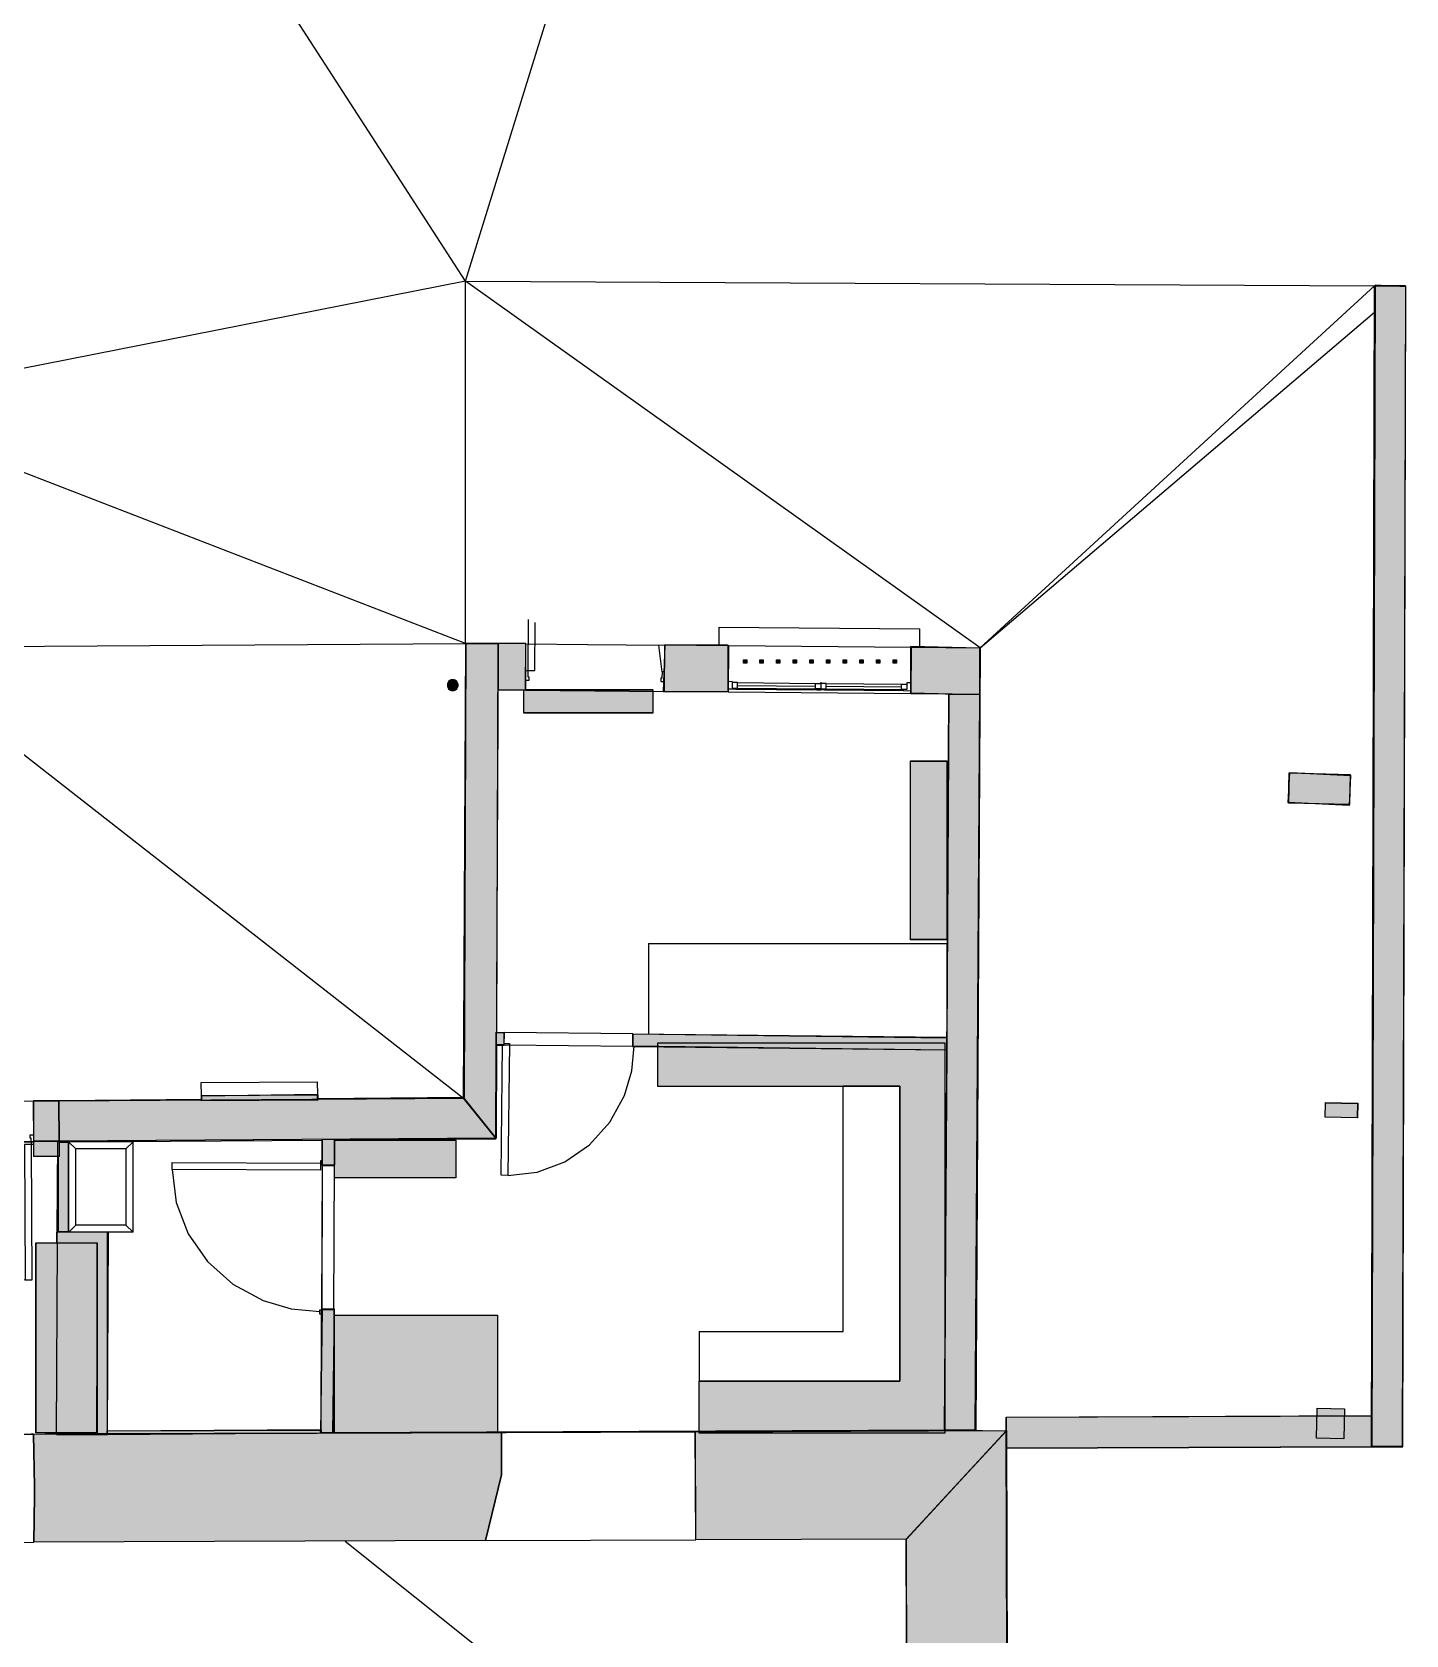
# Model space of a CAD drawing. Header units: metres. Extents: x 198 to 422, y -266 to 93.
# Drawn here: x 290.3 to 379.3, y -161.9 to -58.1 of the extents above; entities that cross this region are included whole.
import ezdxf

# ---------------------------------------------------------------- set-up
doc = ezdxf.new("R2010")
doc.units = ezdxf.units.M

# ---------------------------------------------------------------- blocks, each defined once
blk = doc.blocks.new('3bfCSta7v96Oe5y87Bpsg2d51ea452-9067-4e92-a467-0ce9e6356cac')
for points in [[(0.064, 5.846), (0.064, 5.897)], [(-26.912, 4.718), (-26.981, -3.245)], [(0, 0), (0, 0.004)]]:
    blk.add_lwpolyline(points)
blk = doc.blocks.new('23$kJQX0r87OaR3VymPMtn20eab650-f451-4844-9dee-00f76d6d8a22')
for points in [[(0, 0), (0.071, 0)], [(10.632, 0.038), (23.426, 0.084)]]:
    blk.add_lwpolyline(points)
blk = doc.blocks.new('27oP4NRtH6Du83GSt_OvJOdf0d84ec-13e3-48ad-a690-e47fd4aac29e')
for points in [[(0, 0), (0, 2.817)], [(0, 2.817), (18.591, 2.817)], [(18.591, 2.817), (18.591, -22.444)], [(15.675, 0), (0, 0)], [(15.675, -19.088), (15.675, 0)], [(2.67, -22.444), (2.67, -19.088)], [(2.67, -19.088), (15.675, -19.088)], [(2.67, -22.338), (2.67, -22.359)], [(18.591, -22.444), (2.67, -22.444)], [(18.591, -22.266), (18.591, -22.301)]]:
    blk.add_lwpolyline(points)
blk = doc.blocks.new('1K8$FBnuLA2vz14gFGvNwX6b78e783-92cf-4000-9075-432dbcb94ccb')
for points in [[(82.699, 7.299), (70.141, 7.254)], [(82.699, 7.299), (102.858, 7.372)], [(82.699, 7.299), (82.724, 0.299)], [(102.858, 7.372), (96.377, 0.349)], [(39.835, 7.144), (39.687, 7.144)], [(39.835, 7.144), (70.141, 7.254)], [(39.835, 7.144), (39.897, 3.74)], [(70.151, 4.506), (70.141, 7.254)], [(69.112, 0.25), (70.151, 4.506)], [(39.899, 3.141), (39.852, 0.144)], [(39.897, 3.74), (39.899, 3.141)], [(31.042, 0.113), (39.852, 0.144)], [(69.112, 0.25), (39.852, 0.144)], [(69.112, 0.25), (82.724, 0.299)], [(96.377, 0.349), (82.724, 0.299)]]:
    blk.add_lwpolyline(points)
blk = doc.blocks.new('2wFImwzsX3kgyp5a_oCb3jf0b4a913-eb94-45b2-9b82-a68a6dfe1765')
for points in [[(-6.481, -7.023), (0, 0)], [(0, 0), (0, 0)], [(0, 0), (0.27, -101.207)], [(-6.254, -92.116), (-6.481, -7.023)], [(0.27, -101.207), (-6.254, -92.116)]]:
    blk.add_lwpolyline(points)
blk = doc.blocks.new('2u6Rn9qjHAvRcMFbBlaeb8d6e7cc9f-987a-4e93-a1e2-e146367db06b')
for points in [[(25.959, -144.6196), (0.062, -104.5743)], [(25.959, -144.6196), (36.854, -109.4076)], [(25.959, -144.6196), (-14.236, -152.5341)], [(25.959, -144.6196), (84.829, -144.9157)], [(59.278, -168.3547), (25.959, -144.6196)], [(25.959, -168.0586), (25.959, -144.6196)], [(59.278, -168.3547), (84.829, -144.9157)], [(86.829, -144.9211), (84.829, -144.9157)], [(86.829, -144.9211), (86.626, -220.0573)], [(59.278, -168.3547), (84.824, -146.6261)], [(25.959, -168.0586), (-14.236, -152.5341)], [(-11.564, -168.3081), (25.959, -168.0586)], [(28.059, -168.0773), (28.069, -168.0774)], [(-11.564, -168.3081), (25.828, -197.4993)], [(33.873, -168.1289), (38.834, -168.173)], [(59.278, -168.3547), (59.002, -219.0103)], [(59.265, -168.3546), (59.278, -168.3547)], [(-20.737, -197.8093), (8.845, -197.6123)], [(-11.695, -197.7493), (8.845, -197.6123)], [(16.384, -197.5623), (25.828, -197.4993)], [(16.384, -197.5623), (25.828, -197.4993)], [(59.002, -219.0103), (59.424, -219.0263)]]:
    blk.add_lwpolyline(points)
blk = doc.blocks.new('0yS73T42j5ZR7EImkDESR3f24d535b-6cc6-41a8-a9c7-49be4c35a428')
for points in [[(-1.663, -0.011), (0, 0)], [(0, 0), (0.006, -1)], [(-48.818, -0.324), (-10.693, -0.071)], [(-48.811, -1.324), (-48.818, -0.324)], [(-10.687, -1.071), (-10.693, -0.071)], [(-1.663, -0.011), (-1.657, -1.011)], [(0.006, -1), (-1.657, -1.011)], [(-10.687, -1.071), (-48.811, -1.324)]]:
    blk.add_lwpolyline(points)
blk = doc.blocks.new('3JRv7f9CrF5uhNJzVgCKnR20b0ff1a-eec7-4f75-a862-6ded6461f9a0')
for points in [[(-3.245, 0), (-3.709, 0.464)], [(-3.709, -5.382), (-3.709, 0.464)], [(0.465, 0.464), (-3.709, 0.464)], [(0, 0), (-3.245, 0)], [(-3.245, -4.927), (-3.245, 0)], [(0, 0), (0.465, 0.464)], [(0, 0), (0, -4.927)], [(0.465, -5.392), (0.465, 0.464)], [(-3.245, -4.927), (-3.7, -5.382)], [(0, -4.927), (-3.245, -4.927)], [(0, -4.927), (0.465, -5.392)], [(0.465, -5.392), (-1.84, -5.392)]]:
    blk.add_lwpolyline(points)
blk = doc.blocks.new('334cZDVhXBLfNy1SU84r_M6b51949b-75fa-4dcb-a479-80b835e8650e')
for points in [[(-23.651, 1.902), (0.006, 2)], [(-23.643, -0.098), (-23.651, 1.902)], [(0.006, 2), (0, 0)], [(0, 0), (-23.643, -0.098)]]:
    blk.add_lwpolyline(points)
blk = doc.blocks.new('3Pk2H1uwz0GvcES3NUMlyM71e893b4-7a52-476e-b95f-5f19fb3ba883')
for points in [[(0, 0), (0.203, 75.1356)], [(0.203, 75.1356), (2.203, 75.1302)], [(2.203, 75.1302), (2, -0.006)], [(2, -0.006), (0, 0)]]:
    blk.add_lwpolyline(points)
blk = doc.blocks.new('2NBTzMBV97wBYwVAEn89nHe7c19db0-5262-4b76-b2d2-7fc3ffa2b7d1')
for points in [[(-13.864, -0.034), (0, 0)], [(0, 0), (0, -0.2)], [(-13.865, -0.234), (-13.864, -0.034)], [(0, -0.2), (-13.865, -0.234)]]:
    blk.add_lwpolyline(points)
blk = doc.blocks.new('0xHiJX$4jF$QU53311Djx9a27b6637-6ae3-4784-bab9-8da4682eda8f')
for points in [[(0, 0), (-0.061, -12.354)], [(0, 0), (0.004, 0.696)], [(0, 0), (2.6, -0.013)], [(0.004, 0.696), (3.304, 0.68)], [(3.304, 0.68), (3.239, -12.371)], [(2.6, -0.013), (2.539, -12.367)], [(2.539, -12.367), (-0.061, -12.354)], [(-0.061, -12.383), (-0.061, -12.354)], [(3.239, -12.371), (-0.061, -12.383)]]:
    blk.add_lwpolyline(points)
blk = doc.blocks.new('3JEoouhm961918KKKuAUH_0aafb469-56fb-4eac-b4fa-de9067ce3f8c')
for points in [[(-0.007, -1.659), (0, 0)], [(0, 0), (0.8, 0.005)], [(0.8, 0.005), (0.793, -1.662)], [(-0.007, -1.659), (-0.042, -11.049)], [(-0.007, -1.659), (0.793, -1.662)], [(0.758, -11.052), (0.793, -1.662)], [(-0.072, -19.02), (-0.042, -11.049)], [(0.758, -11.052), (-0.042, -11.049)], [(0.758, -11.052), (0.728, -19.017)], [(0.728, -19.017), (-0.072, -19.02)]]:
    blk.add_lwpolyline(points)
blk = doc.blocks.new('37SHVSPqH1OfsD94Uy6T3F329e981a-41fb-4761-8c01-174c45dd4554')
for points in [[(-8.356, -1.494), (-8.356, 0)], [(-8.356, 0), (0, 0)], [(0, 0), (-8.26, 0)], [(0, 0), (0, -1.494)], [(0, 0), (0, -1.494)], [(-8.356, -1.494), (-8.356, -0.015)], [(0, -1.494), (-8.356, -1.494)], [(0, -1.494), (-8.356, -1.494)]]:
    blk.add_lwpolyline(points)
blk = doc.blocks.new('2ccAdsXC9FWuQ25PnBqHgv8a800a02-45fc-4e2d-bd41-807d61048e4d')
for points in [[(-2.081, 0.047), (-2.06, 0.984)], [(0, 0), (-2.081, 0.047)], [(-2.06, 0.984), (0.022, 0.936)], [(0.022, 0.936), (0, 0)]]:
    blk.add_lwpolyline(points)
blk = doc.blocks.new('3dVrJvZ0b84RcvRX1kJ7W244b599af-2dd9-46e3-bc60-f6a4082fe877')
for points in [[(-1.765, 0.041), (-1.72, 1.992)], [(-1.72, 1.992), (0.045, 1.951)], [(0.045, 1.951), (0, 0)], [(0, 0), (-1.765, 0.041)]]:
    blk.add_lwpolyline(points)
blk = doc.blocks.new('0X_g2VaDH7NPuIPiqYGhwQa0718f55-43a9-49a2-b210-7d988513faa6')
for points in [[(-3.944, 0.09), (-3.899, 2.041)], [(-3.899, 2.041), (0.045, 1.951)], [(0.045, 1.951), (0, 0)], [(0, 0), (-3.944, 0.09)]]:
    blk.add_lwpolyline(points)
blk = doc.blocks.new('32wZ4SY65CmeP1KeN5Ud7G18e20010-a6d2-425e-8dbb-1c6dd7bac71b')
for points in [[(-3.94, 0.189), (-3.846, 2.138)], [(-3.846, 2.138), (0.094, 1.949)], [(0.094, 1.949), (0, 0)], [(0, 0), (-3.94, 0.189)]]:
    blk.add_lwpolyline(points)
blk = doc.blocks.new('1EQMLlt1zF2RslVMK3jRvh72fc5769-252b-4044-bffe-e77cdf183766')
for points in [[(-0.197, 0), (-0.288, -0.041)], [(-0.099, 0.015), (-0.197, 0)], [(0, 0), (-0.099, 0.015)], [(0.09, -0.041), (0, 0)], [(-0.417, -0.19), (-0.445, -0.286)], [(-0.445, -0.286), (-0.445, -0.385)], [(-0.445, -0.385), (-0.417, -0.481)], [(-0.363, -0.106), (-0.417, -0.19)], [(-0.417, -0.481), (-0.363, -0.565)], [(-0.288, -0.041), (-0.363, -0.106)], [(-0.363, -0.565), (-0.288, -0.63)], [(-0.288, -0.63), (-0.197, -0.671)], [(-0.197, -0.671), (-0.099, -0.685)], [(-0.099, -0.685), (0, -0.671)], [(0, -0.671), (0.09, -0.63)], [(0.166, -0.106), (0.09, -0.041)], [(0.09, -0.63), (0.166, -0.565)], [(0.219, -0.19), (0.166, -0.106)], [(0.166, -0.565), (0.219, -0.481)], [(0.248, -0.286), (0.219, -0.19)], [(0.219, -0.481), (0.248, -0.385)], [(0.248, -0.385), (0.248, -0.286)]]:
    blk.add_lwpolyline(points)
blk = doc.blocks.new('0LWic26S18phrOlGA6vWu987802bee-40f9-4971-960b-539d6c16ea1b')
for points in [[(-16.424, 1.498), (0.006, 1.591)], [(0, 0), (-0.035, -9.39)], [(-13.865, -4.358), (-13.865, -4.361)]]:
    blk.add_lwpolyline(points)
blk = doc.blocks.new('3Qzr$iCyb1PR1pXCli9md$c271c45d-f7dd-40ca-a8af-779c4ff55dae')
blk.add_lwpolyline([(0, 0), (0.032, 0)])
blk = doc.blocks.new('2BRli61$XE7wu6QpRe0iT275305521-9de6-4736-bcf0-ebf5146f765b')
for points in [[(-29.086, 18.834), (-29.058, 24.964)], [(-29.086, 18.834), (-39.527, 18.775)], [(0, 0), (-39.598, -0.178)]]:
    blk.add_lwpolyline(points)
blk = doc.blocks.new('2oD0BDJ_TFgA8nCbxkrR0F467e7a59-57bc-4ffa-80c9-ea394995decc')
for points in [[(-26.18, 0.826), (-26.18, 0.826)], [(-14.061, 0.906), (-14.06, 0.906)], [(-10.601, 0.917), (-1.571, 0.945)], [(0, 0), (-0.027, -4.89)], [(-26.223, -7.82), (-26.185, -0.174)], [(-26.223, -7.82), (-26.223, -8.138)], [(-1.721, -17.98), (-10.261, -18.037)]]:
    blk.add_lwpolyline(points)
blk = doc.blocks.new('23e1UjQU56aeIyrpI$sEvR106ae089-caaa-443d-8e3d-841feba05734')
blk.add_lwpolyline([(12.97, 34.942), (49.404, 5.848)])
blk = doc.blocks.new('1s42f5xqX2QwBiuRU1VGjK5f1c1b41-01d3-4b41-85cf-44df8dccc4e6')
for points in [[(0, 0), (0.01, 1.1984)], [(0.01, 1.1984), (12.992, 1.0858)], [(12.992, 1.0858), (12.981, -0.1193)]]:
    blk.add_lwpolyline(points)
blk = doc.blocks.new('3y07$XQbbCsfTBNM6Uwd1T59afd38c-ff4a-4202-a23b-b4cd00d7490b')
for points in [[(-28.304, 2.412), (-2.089, 2.587)], [(-28.286, -0.188), (-28.304, 2.412)], [(-2.089, 2.587), (0, 0)], [(0, 0), (-28.286, -0.188)]]:
    blk.add_lwpolyline(points)
blk = doc.blocks.new('01cbKaCMr7i8R402gT$g2L38d06068-df1f-437c-bd7e-4144e893e4e1')
for points in [[(-0.131, -29.4407), (0, 0)], [(0, 0), (2.1, -0.0093)], [(2.1, -0.0093), (1.958, -32.0277)], [(1.958, -32.0277), (-0.131, -29.4407)]]:
    blk.add_lwpolyline(points)
blk = doc.blocks.new('15wS238k13WP17oiPya8n8a59217ed-1e78-4268-b8e5-3a1842c3586c')
for points in [[(0, 0), (0.003, 0.8)], [(0.523, -0.007), (0, 0)], [(0.003, 0.8), (0.532, 0.793)], [(0.523, -0.007), (0.532, 0.793)], [(8.852, 0.694), (0.532, 0.793)], [(8.852, 0.694), (8.842, -0.106)], [(8.852, 0.694), (29.19, 0.45)], [(29.19, 0.45), (29.186, -0.35)], [(0.523, -0.007), (8.842, -0.106)], [(29.186, -0.35), (8.842, -0.106)]]:
    blk.add_lwpolyline(points)
blk = doc.blocks.new('1UOW7FJFT4mRv2kmAYucj926888bc8-3d0e-4f8d-9bc1-fff80be45a23')
for points in [[(-38.142, 2.347), (-0.014, 2.6)], [(-38.125, -0.253), (-38.142, 2.347)], [(9.016, 2.66), (-0.014, 2.6)], [(0, 0), (-0.014, 2.6)], [(9.016, 2.66), (10.675, 2.671)], [(9.016, 2.66), (9.03, 0.06)], [(10.675, 2.671), (10.693, 0.071)], [(0, 0), (-38.125, -0.253)], [(0, 0), (9.03, 0.06)], [(10.693, 0.071), (9.03, 0.06)]]:
    blk.add_lwpolyline(points)
blk = doc.blocks.new('1jMexymKLAb8Jvob8WswkH7354c2cb-2239-4a1c-bb32-a89e58cb7979')
for points in [[(-26.741, 0.2457), (-26.769, -2.7546)], [(-24.956, 0.2293), (-26.741, 0.2457)], [(-24.983, -2.7706), (-24.956, 0.2293)], [(-24.956, 0.2293), (-20.956, 0.1926)], [(-15.976, 0.1468), (-16.004, -2.8526)], [(-11.819, 0.1086), (-15.976, 0.1468)], [(-11.819, 0.1086), (-11.847, -2.8916)], [(0, 0), (-11.819, 0.1086)], [(0, 0), (-0.027, -2.9996)], [(4.468, -0.041), (0, 0)], [(4.468, -0.041), (4.44, -3.0406)], [(-24.983, -2.7706), (-26.769, -2.7546)], [(-24.983, -2.7706), (-16.004, -2.8526)], [(-11.847, -2.8916), (-16.004, -2.8526)], [(-0.027, -2.9996), (-11.847, -2.8916)], [(4.44, -3.0406), (-0.027, -2.9996)]]:
    blk.add_lwpolyline(points)
blk = doc.blocks.new('1ma3abbnf93Om7vBldUdQ611a33d33-89da-433c-bc2a-c1c3f3d915f8')
for points in [[(0, 0), (0.248, 47.673)], [(0.248, 47.673), (2.248, 47.662)], [(2.248, 47.662), (2, -0.011)], [(2, -0.011), (0, 0)]]:
    blk.add_lwpolyline(points)
blk = doc.blocks.new('1cXNFHiSX5HekU5bJ5h5yXe4432fb7-75be-4720-bcb1-4011ae204666')
for points in [[(0, 0), (0, 0)], [(0, 0), (0, 0)], [(-2.629, -2.669), (-2.629, -2.618)], [(-0.028, -2.601), (-0.029, -2.654)], [(-2.693, -8.515), (-2.693, -8.511)], [(-0.093, -8.525), (-0.093, -8.528)]]:
    blk.add_lwpolyline(points)
blk = doc.blocks.new('2AZgTOCj11q9w9hG3iyZQF9edf3364-9e01-4277-a8bf-fa07e443b402')
for points in [[(-0.208, 0.2085), (0, 0.2083)], [(-0.208, 0.0002), (-0.208, 0.2085)], [(0, 0), (-0.208, 0.0002)], [(0, 0.2083), (0, 0)]]:
    blk.add_lwpolyline(points)
blk = doc.blocks.new('3cdFALHr935Pa5s39ELRZ_0654bf6f-fee3-405f-8623-25ccd29b87b8')
blk.add_lwpolyline([(0, 0), (-0.051, -0.051)])
blk = doc.blocks.new('0HlKhnB8vDE83XyO5Usn40df772d76-09bd-465c-bc5c-28939c1b8531')
for points in [[(-0.208, 0.2085), (0.001, 0.2083)], [(-0.208, 0.0002), (-0.208, 0.2085)], [(0, 0), (-0.208, 0.0002)], [(0.001, 0.2083), (0, 0)]]:
    blk.add_lwpolyline(points)
blk = doc.blocks.new('3JUMTGFBj6wP$Uu1FepjDL724c4ef5-ba84-43cd-aa55-9158107d5cd3')
for points in [[(-0.209, 0.0002), (-0.208, 0.2085)], [(0, 0), (-0.209, 0.0002)], [(-0.208, 0.2085), (0, 0.2083)], [(0, 0.2083), (0, 0)]]:
    blk.add_lwpolyline(points)
blk = doc.blocks.new('2hhvpOk0PDEeoeiLHusbVA6aaed96e-0084-4eee-bfc3-93377cae01c5')
for points in [[(-0.208, 0.2085), (0, 0.2083)], [(-0.208, 0.0003), (-0.208, 0.2085)], [(0, 0), (-0.208, 0.0003)], [(0, 0.2083), (0, 0)]]:
    blk.add_lwpolyline(points)
blk = doc.blocks.new('1uLN2OFmv0H9rnoAIZmn7D326c3286-31a6-420e-ad1f-67e39072f0f6')
for points in [[(-0.208, 0.2085), (0, 0.2083)], [(-0.208, 0.0002), (-0.208, 0.2085)], [(0, 0), (-0.208, 0.0002)], [(0, 0.2083), (0, 0)]]:
    blk.add_lwpolyline(points)
blk = doc.blocks.new('2d6VV7zsn6nBGRZd87bONw420339af-f7a0-4cd3-91db-c69384544aa1')
for points in [[(-0.208, 0.2085), (0.001, 0.2083)], [(-0.208, 0.0002), (-0.208, 0.2085)], [(0, 0), (-0.208, 0.0002)], [(0.001, 0.2083), (0, 0)]]:
    blk.add_lwpolyline(points)
blk = doc.blocks.new('3VLt$zD5n7A859mLhDk16k5fa0bc95-d443-4ce7-ab34-745099e50a52')
for points in [[(-0.209, 0.2085), (0, 0.2083)], [(-0.209, 0.0003), (-0.209, 0.2085)], [(0, 0), (-0.209, 0.0003)], [(0, 0.2083), (0, 0)]]:
    blk.add_lwpolyline(points)
blk = doc.blocks.new('2MaqJr0sr14R9TZRraRnRu527c3c99-a230-4191-acd7-41136060d817')
for points in [[(-0.209, 0.0002), (-0.208, 0.2085)], [(0, 0), (-0.209, 0.0002)], [(-0.208, 0.2085), (0, 0.2083)], [(0, 0.2083), (0, 0)]]:
    blk.add_lwpolyline(points)
blk = doc.blocks.new('0UnSoeJZf6nghlQzAumZLW1fc23668-56b8-4b2f-a773-4471091cdd58')
for points in [[(-0.208, 0.2085), (0, 0.2083)], [(-0.208, 0.0002), (-0.208, 0.2085)], [(0, 0), (-0.208, 0.0002)], [(0, 0.2083), (0, 0)]]:
    blk.add_lwpolyline(points)
blk = doc.blocks.new('2z2stZvgz6Fuc_u0$3HvVccc43a0a3-8859-4781-8729-d77e04642640')
for points in [[(-0.208, 0.2085), (0.001, 0.2082)], [(-0.208, 0.0002), (-0.208, 0.2085)], [(0, 0), (-0.208, 0.0002)], [(0.001, 0.2082), (0, 0)]]:
    blk.add_lwpolyline(points)
blk = doc.blocks.new('0pbO91nD1ADv3bPYiuzBB128de75a7-06ce-4830-a301-39c3a709caf0')
for points in [[(-0.7, -0.004), (0, 0)], [(0, 0), (-0.029, -5.843)], [(-0.729, -5.839), (-0.7, -0.004)], [(-0.029, -5.843), (-0.729, -5.839)]]:
    blk.add_lwpolyline(points)
blk = doc.blocks.new('3HEx_2yhf1suUURmhXwIb99bf01830-888f-48cf-89d5-77c74d0e8b61')
for points in [[(-0.005, 0.857), (7.533, 0.9)], [(0, 0), (-0.005, 0.857)], [(0, 0), (7.538, 0.042)], [(0.002, -0.331), (0, 0)], [(0.001, -0.271), (0, 0)], [(7.538, 0.042), (7.533, 0.9)], [(7.54, -0.221), (7.538, 0.042)], [(7.538, 0.042), (7.54, -0.289)], [(7.54, -0.289), (0.002, -0.331)]]:
    blk.add_lwpolyline(points)
blk = doc.blocks.new('1Hx4STT_r5H9mv5JPXY9hwabb4b659-061d-4ee3-ae06-4fb528e9d29f')
for points in [[(0, 0), (7.856, 0)], [(0, -2.438), (0, 0)], [(7.856, 0), (7.856, -2.438)], [(7.856, -2.438), (0, -2.438)]]:
    blk.add_lwpolyline(points)
blk = doc.blocks.new('2HrWFHBNT4ivwpf5sBIOe9d7fb47df-911e-40db-91e8-a20e219df392')
for points in [[(0, 0), (0, -5.865)], [(0, 0), (19.316, 0)], [(19.316, 0), (19.316, -6.097)]]:
    blk.add_lwpolyline(points)
blk = doc.blocks.new('0IyeE7tEvDbfU4gsyg05CZa1892ed3-2d18-4c53-b89f-94b931ab9bb6')
for points in [[(0, 0), (2.356, 0)], [(0, -11.569), (0, 0)], [(2.356, 0), (2.356, -11.569)], [(2.356, -11.569), (0, -11.569)]]:
    blk.add_lwpolyline(points)
blk = doc.blocks.new('2ILVtOXnfADRwx8Tp_aOv419b419b5-b2dd-42d7-bced-8848e5b2434c')
for points in [[(0, 0), (0, 15.887)], [(3.665, 15.887), (0, 15.887)], [(3.665, 15.887), (3.665, -3.201)], [(-9.34, 0), (-9.34, -3.201)], [(-9.34, 0), (0, 0)], [(3.665, -3.201), (-9.34, -3.201)]]:
    blk.add_lwpolyline(points)
blk = doc.blocks.new('1te5unkWn3hg6TuK0S67E16aa488eb-22e8-4f53-8c85-f439e0c32a00')
for points in [[(0, 0), (10.561, 0)], [(0, -7.63), (0, 0)], [(10.561, 0), (10.561, -7.63)], [(0, -7.63), (0, -7.63)], [(10.561, -7.63), (0, -7.63)], [(10.561, -7.583), (10.561, -7.592)]]:
    blk.add_lwpolyline(points)
blk = doc.blocks.new('0OgMuBbj9B$P2UF85IW9pH98d27413-1812-4bac-b75b-9dcc5b7b86c9')
for points in [[(0, 0), (3.97, 0)], [(0, -12.29), (0, 0)], [(0, 0), (3.97, 0)], [(0, 0), (0, -12.29)], [(3.97, 0), (3.97, -12.29)], [(3.97, -12.29), (0, -12.29)], [(3.909, -12.29), (0, -12.29)]]:
    blk.add_lwpolyline(points)
blk = doc.blocks.new('06PPRgxSD6a8ip2fYNjYZD6b6323c1-8ea7-4bad-acab-d0741df01853')
for points in [[(-8.733, 9.341), (-8.943, 9.34)], [(-8.732, 9.111), (-8.733, 9.341)], [(-0.123, 9.39), (0.087, 9.391)], [(-0.122, 9.16), (-0.123, 9.39)], [(-8.941, 8.91), (-8.941, 8.91)], [(-8.939, 8.7), (-8.799, 8.701)], [(-8.802, 9.111), (-8.732, 9.111)], [(-8.799, 8.701), (-8.802, 9.111)], [(-8.799, 8.701), (-8.504, 6.438)], [(-0.05, 8.75), (-0.5, 8.748)], [(-0.5, 8.748), (-0.45, -0.002)], [(-0.052, 9.16), (-0.122, 9.16)], [(-0.05, 8.75), (-0.052, 9.16)], [(0.09, 8.751), (-0.05, 8.75)], [(0, 0), (-0.05, 8.75)], [(0.089, 8.97), (0.089, 8.97)], [(-8.504, 6.438), (-7.77, 4.532)], [(-7.77, 4.532), (-6.765, 3.012)], [(-6.765, 3.012), (-5.479, 1.75)], [(-5.479, 1.75), (-3.969, 0.801)], [(-3.969, 0.801), (-2.305, 0.208)], [(-2.305, 0.208), (-1.383, 0.048)], [(-1.383, 0.048), (-0.45, -0.002)], [(-0.45, -0.002), (0, 0)]]:
    blk.add_lwpolyline(points)
blk = doc.blocks.new('01FjtMbZL2j9LZAXlgfaUc50eb71f4-23aa-4a70-83ca-f14c076147ea')
for points in [[(0, 0), (-0.03, -3.3052)], [(0.42, -3.3094), (0.448, -0.1884)], [(8.669, -3.3852), (8.47, -1.6641)], [(0.034, -3.9455), (-0.176, -3.9435)], [(-0.17, -3.304), (-0.03, -3.3052)], [(-0.03, -3.3052), (-0.034, -3.7152)], [(-0.034, -3.7152), (0.036, -3.7159)], [(-0.03, -3.3052), (0.42, -3.3094)], [(0.036, -3.7159), (0.034, -3.9455)], [(8.595, -3.7945), (8.593, -4.0245)], [(8.593, -4.0245), (8.803, -4.0265)], [(8.665, -3.7951), (8.595, -3.7945)], [(8.669, -3.3852), (8.665, -3.7951)], [(8.809, -3.3864), (8.669, -3.3852)]]:
    blk.add_lwpolyline(points)
blk = doc.blocks.new('25ys7ejMbCMOjv3exO5XL66599fcc5-5131-4787-b5f8-f93260a94092')
for points in [[(-0.002, -0.45), (0, 0)], [(0, 0), (9.61, -0.037)], [(9.611, 0.123), (9.61, -0.147)], [(9.715, 0.123), (9.611, 0.123)], [(9.608, -0.487), (-0.002, -0.45)], [(-0.002, -0.45), (0.256, -2.59)], [(9.61, -0.037), (9.608, -0.487)], [(9.61, -0.147), (9.714, -0.147)], [(0.256, -2.59), (1.03, -4.613)], [(1.03, -4.613), (2.278, -6.408)], [(2.278, -6.408), (3.932, -7.876)], [(3.932, -7.876), (5.899, -8.935)], [(5.899, -8.935), (7.7, -9.464)], [(7.7, -9.464), (9.574, -9.647)], [(9.573, -9.807), (9.574, -9.537)], [(9.678, -9.807), (9.573, -9.807)], [(9.574, -9.537), (9.679, -9.537)]]:
    blk.add_lwpolyline(points)
blk = doc.blocks.new('1fA4ZpMZrCRgpxpj3CLr1b13a613ae-1f24-4d78-b58d-e4047401d5f1')
for points in [[(0, 0), (0.101, 8.461)], [(0.212, 8.538), (0.552, 8.534)], [(0.552, 8.534), (0.45, -0.005)], [(8.466, 6.774), (8.633, 8.359)], [(7.986, 5.177), (8.466, 6.774)], [(7.036, 3.437), (7.986, 5.177)], [(5.728, 1.978), (7.036, 3.437)], [(4.133, 0.882), (5.728, 1.978)], [(0.45, -0.005), (0, 0)], [(0.45, -0.005), (2.341, 0.208)], [(2.341, 0.208), (4.133, 0.882)]]:
    blk.add_lwpolyline(points)
blk = doc.blocks.new('1lMs986UX6XAecW_3e1I6b1727e0e6-6e68-451b-82cd-9489933e65be')
for points in [[(-6.337, 0.313), (-6.087, 0.311)], [(-6.087, 0.311), (-6.091, -0.119)], [(-6.088, 0.231), (-6.091, -0.119)], [(-5.738, 0.228), (-6.088, 0.231)], [(-5.741, -0.122), (-5.738, 0.228)], [(-5.74, 0.053), (-0.7, 0.006)], [(-5.738, 0.228), (-0.698, 0.181)], [(-0.702, -0.169), (-0.698, 0.181)], [(-0.698, 0.181), (-0.348, 0.178)], [(-0.348, 0.258), (-0.352, -0.172)], [(-0.348, 0.258), (-0.352, -0.172)], [(-0.348, 0.178), (-0.352, -0.172)], [(-0.348, 0.178), (-0.352, -0.172)], [(0.002, 0.175), (-0.348, 0.178)], [(-0.002, -0.175), (0.002, 0.175)], [(0, 0), (4.88, -0.045)], [(0.002, 0.175), (4.881, 0.13)], [(4.878, -0.22), (4.881, 0.13)], [(4.881, 0.13), (5.231, 0.127)], [(5.232, 0.207), (5.228, -0.223)], [(5.231, 0.127), (5.228, -0.223)], [(5.482, 0.205), (5.232, 0.207)], [(-5.842, -0.191), (-6.342, -0.187)], [(-6.091, -0.119), (-5.741, -0.122)], [(-6.091, -0.119), (-5.841, -0.121)], [(-5.841, -0.121), (-5.842, -0.191)], [(-5.842, -0.191), (-0.602, -0.239)], [(-5.741, -0.122), (-0.702, -0.169)], [(-0.352, -0.172), (-0.702, -0.169)], [(-0.602, -0.169), (-0.602, -0.239)], [(-0.352, -0.172), (-0.602, -0.169)], [(-0.602, -0.239), (-0.352, -0.242)], [(-0.352, -0.172), (-0.002, -0.175)], [(-0.352, -0.172), (-0.102, -0.174)], [(-0.102, -0.244), (-0.352, -0.242)], [(-0.102, -0.174), (-0.102, -0.244)], [(-0.102, -0.244), (4.978, -0.291)], [(-0.002, -0.175), (4.878, -0.22)], [(5.228, -0.223), (4.878, -0.22)], [(4.978, -0.221), (4.978, -0.291)], [(5.228, -0.223), (4.978, -0.221)], [(4.978, -0.291), (5.478, -0.295)]]:
    blk.add_lwpolyline(points)
blk = doc.blocks.new('0OgMuBbj9B$P2UF85IW9pH_cut')
blk.add_lwpolyline([(0, -273.012), (0, -285.302), (-3.97, -285.302), (-3.97, -273.012), (0, -273.012)], close=True)
blk = doc.blocks.new('1te5unkWn3hg6TuK0S67E1_cut')
blk.add_lwpolyline([(0, -282.36), (0, -289.99), (-10.561, -289.99), (-10.561, -282.36), (0, -282.36)], close=True)
blk = doc.blocks.new('0IyeE7tEvDbfU4gsyg05CZ_cut')
blk.add_lwpolyline([(0, -210.608), (0, -222.177), (-2.356, -222.177), (-2.356, -210.608), (0, -210.608)], close=True)
blk = doc.blocks.new('1Hx4STT_r5H9mv5JPXY9hw_cut')
blk.add_lwpolyline([(0, -259.714), (0, -262.152), (-7.856, -262.152), (-7.856, -259.714), (0, -259.714)], close=True)
blk = doc.blocks.new('2z2stZvgz6Fuc_u0$3HvVc_cut')
blk.add_lwpolyline([(0, -197.9334), (0, -197.7251), (0.209, -197.7254), (0.208, -197.9336), (0, -197.9334)], close=True)
blk = doc.blocks.new('0UnSoeJZf6nghlQzAumZLW_cut')
blk.add_lwpolyline([(0, -197.9358), (0, -197.7275), (0.208, -197.7277), (0.208, -197.936), (0, -197.9358)], close=True)
blk = doc.blocks.new('2MaqJr0sr14R9TZRraRnRu_cut')
blk.add_lwpolyline([(0, -197.9402), (0.001, -197.7319), (0.209, -197.7321), (0.209, -197.9404), (0, -197.9402)], close=True)
blk = doc.blocks.new('3VLt$zD5n7A859mLhDk16k_cut')
blk.add_lwpolyline([(0, -197.9424), (0, -197.7342), (0.209, -197.7344), (0.209, -197.9427), (0, -197.9424)], close=True)
blk = doc.blocks.new('2d6VV7zsn6nBGRZd87bONw_cut')
blk.add_lwpolyline([(0, -197.9448), (0, -197.7365), (0.209, -197.7367), (0.208, -197.945), (0, -197.9448)], close=True)
blk = doc.blocks.new('1uLN2OFmv0H9rnoAIZmn7D_cut')
blk.add_lwpolyline([(0, -197.947), (0, -197.7387), (0.208, -197.7389), (0.208, -197.9472), (0, -197.947)], close=True)
blk = doc.blocks.new('2hhvpOk0PDEeoeiLHusbVA_cut')
blk.add_lwpolyline([(0, -197.9492), (0, -197.741), (0.208, -197.7412), (0.208, -197.9495), (0, -197.9492)], close=True)
blk = doc.blocks.new('3JUMTGFBj6wP$Uu1FepjDL_cut')
blk.add_lwpolyline([(0, -197.9516), (0.001, -197.7433), (0.209, -197.7435), (0.209, -197.9518), (0, -197.9516)], close=True)
blk = doc.blocks.new('0HlKhnB8vDE83XyO5Usn40_cut')
blk.add_lwpolyline([(0, -197.9538), (0, -197.7455), (0.209, -197.7457), (0.208, -197.954), (0, -197.9538)], close=True)
blk = doc.blocks.new('2AZgTOCj11q9w9hG3iyZQF_cut')
blk.add_lwpolyline([(0, -197.938), (0, -197.7297), (0.208, -197.7299), (0.208, -197.9382), (0, -197.938)], close=True)
blk = doc.blocks.new('1EQMLlt1zF2RslVMK3jRvh_cut')
blk.add_lwpolyline([(0, -200.092), (-0.152, -200.127), (-0.274, -200.224), (-0.341, -200.365), (-0.341, -200.52), (-0.274, -200.661), (-0.152, -200.758), (0, -200.792), (0.152, -200.758), (0.274, -200.661), (0.341, -200.52), (0.341, -200.365), (0.274, -200.224), (0.152, -200.127), (0, -200.092)], close=True)
blk = doc.blocks.new('32wZ4SY65CmeP1KeN5Ud7G_cut')
blk.add_lwpolyline([(0, -215.986), (0.094, -214.037), (4.034, -214.226), (3.94, -216.175), (0, -215.986)], close=True)
blk = doc.blocks.new('0X_g2VaDH7NPuIPiqYGhwQ_cut')
blk.add_lwpolyline([(0, -216.062), (0.045, -214.111), (3.989, -214.201), (3.944, -216.152), (0, -216.062)], close=True)
blk = doc.blocks.new('3dVrJvZ0b84RcvRX1kJ7W2_cut')
blk.add_lwpolyline([(0, -298.306), (0.045, -296.355), (1.81, -296.396), (1.765, -298.347), (0, -298.306)], close=True)
blk = doc.blocks.new('2ccAdsXC9FWuQ25PnBqHgv_cut')
blk.add_lwpolyline([(0, -256.716), (0.021, -255.779), (2.103, -255.827), (2.081, -256.763), (0, -256.716)], close=True)
blk = doc.blocks.new('37SHVSPqH1OfsD94Uy6T3F_cut')
blk.add_lwpolyline([(0, -204.39), (-8.356, -204.39), (-8.356, -202.896), (0, -202.896), (0, -204.39)], close=True)
blk = doc.blocks.new('1K8$FBnuLA2vz14gFGvNwX_cut')
blk.add_lwpolyline([(0, -298.104), (38.54, -297.965), (38.482, -301.369), (38.424, -301.968), (38.574, -304.964), (7.532, -305.077), (0, -298.104), (47.367, -297.933), (77.673, -297.823), (77.683, -300.571), (76.644, -304.827), (47.384, -304.933), (47.431, -301.936), (47.429, -301.337), (47.367, -297.933), (90.231, -297.778), (110.39, -297.705), (103.909, -304.728), (90.256, -304.778), (90.231, -297.778)], close=True)
blk = doc.blocks.new('27oP4NRtH6Du83GSt_OvJO_cut')
blk.add_lwpolyline([(0, -290.908), (13.005, -290.908), (13.005, -271.82), (-2.67, -271.82), (-2.67, -269.003), (15.921, -269.003), (15.921, -294.264), (0, -294.264), (0, -290.908)], close=True)
blk = doc.blocks.new('f9fe0ade-fc2e-4dbf-8fc2-9336741b4211_cut')
blk.add_lwpolyline([(0, -259.4), (0.02, -253.4), (0.5, -253.4), (0.5, -252.6), (0.02, -252.6), (0.1, -227.4), (-2, -227.4), (-2.1, -256.8), (-11.6, -256.87), (-11.6, -256.6), (-19.1, -256.7), (-19.1, -256.93), (-28.3, -257), (-30, -257), (-30, -259.6), (-30, -260.6), (-28.4, -260.6), (-28.4, -265.5), (-28.5, -265.5), (-28.5, -266.2), (-25.9, -266.2), (-25.9, -278.6), (-25.2, -278.6), (-11.4, -278.5), (-11.4, -278.3), (-25.2, -278.4), (-25.2, -265.5), (-27.7, -265.5), (-27.7, -259.7), (-28.3, -259.7), (-28.3, -259.6), (0, -259.4)], close=True)
blk = doc.blocks.new('0fa52bbe-447e-46fb-be7f-b384f3c27202_cut')
blk.add_lwpolyline([(0, -263), (0.8, -263), (0.8, -261.3), (0, -261.3), (0, -263)], close=True)
blk = doc.blocks.new('8ad66ab6-7726-46ac-803c-d2152b4544c8_cut')
blk.add_lwpolyline([(0, -297.6), (0.8, -297.6), (0.9, -289.6), (0.1, -289.6), (0, -297.6)], close=True)
blk = doc.blocks.new('a192af00-6a95-4918-9792-89d6aa889af8_cut')
blk.add_lwpolyline([(0, -297.8), (-2.6, -297.7), (-2.6, -297.8), (0, -297.8)], close=True)
blk = doc.blocks.new('1e7433bd-247f-4442-b2a2-be694bec08bb_cut')
blk.add_lwpolyline([(0, -201.4), (0, -198.4), (-1.8, -198.4), (-1.8, -201.4), (0, -201.4)], close=True)
blk = doc.blocks.new('8d56eca0-aae4-45d6-8ce4-e1623ae16cb0_cut')
blk.add_lwpolyline([(0, -201.6), (4.2, -201.6), (4.2, -198.6), (0.1, -198.6), (0, -201.6)], close=True)
blk = doc.blocks.new('2bcee7cf-8cc3-46b4-bc64-d17071d11306_cut')
blk.add_lwpolyline([(0, -201.8), (4.5, -201.9), (4.5, -198.9), (0, -198.8), (0, -201.8)], close=True)
blk = doc.blocks.new('2c95e3fb-2b33-4e62-a7d1-03675aa2eec0_cut')
blk.add_lwpolyline([(0, -299.4), (2, -299.4), (2.2, -224.3), (0.2, -224.2), (0, -299.4)], close=True)
blk = doc.blocks.new('617407f0-561b-4331-af1c-d7bf884b4998_cut')
blk.add_lwpolyline([(0, -202), (-0.14, -224.2), (-20.5, -224), (-20.5, -224.8), (-0.14, -225), (-0.3, -249.6), (1.7, -249.6), (2, -202), (0, -202)], close=True)
blk = doc.blocks.new('380c5ce6-444a-4962-a670-06d33f6008d1_cut')
blk.add_lwpolyline([(0, -295.4), (-23.7, -295.5), (-23.7, -297.5), (0, -297.4), (0, -295.4)], close=True)
blk = doc.blocks.new('2a942394-9d63-4a06-a48c-1d322d638955_cut')
blk.add_lwpolyline([(0, -311.4), (0.3, -396.5), (0.2, -396.5), (0.2, -399.1), (-6.3, -399.1), (-6.3, -396.5), (-6.9, -396.5), (-6.9, -400.1), (-7, -400.1), (-7, -405.6), (6.8, -405.6), (6.5, -304.4), (0, -311.4)], close=True)

msp = doc.modelspace()

# ---------------------------------------------------------------- hatches: boundary and pattern name
at = {"layer": 'IfcColumn_cut'}
for points in [[(371.68, -107.99), (371.77, -106.04), (375.71, -106.23), (375.62, -108.18), (371.68, -107.99)], [(371.7, -108.03), (371.75, -106.08), (375.69, -106.17), (375.65, -108.12), (371.7, -108.03)], [(374.07, -128.36), (374.1, -127.42), (376.18, -127.47), (376.15, -128.41), (374.07, -128.36)], [(373.51, -149.15), (373.56, -147.2), (375.32, -147.24), (375.28, -149.19), (373.51, -149.15)]]:
    msp.add_hatch(color=256, dxfattribs=at).paths.add_polyline_path(points)
at = {"layer": 'IfcFurniture_cut'}
for points in [[(330.52, -102.19), (322.17, -102.19), (322.17, -100.7), (330.52, -100.7), (330.52, -102.19)], [(349.57, -105.3), (349.57, -116.87), (347.21, -116.87), (347.21, -105.3), (349.57, -105.3)], [(333.52, -145.45), (346.52, -145.45), (346.52, -126.37), (330.85, -126.37), (330.85, -123.55), (349.44, -123.55), (349.44, -148.81), (333.52, -148.81), (333.52, -145.45)], [(317.77, -129.86), (317.77, -132.29), (309.91, -132.29), (309.91, -129.86), (317.77, -129.86)], [(294.54, -136.51), (294.54, -148.8), (290.57, -148.8), (290.57, -136.51), (294.54, -136.51)], [(320.47, -141.18), (320.47, -148.81), (309.91, -148.81), (309.91, -141.18), (320.47, -141.18)]]:
    msp.add_hatch(color=256, dxfattribs=at).paths.add_polyline_path(points)
at = {"layer": 'IfcPipeSegment_cut'}
msp.add_hatch(color=256, dxfattribs=at).paths.add_polyline_path([(317.56, -100.05), (317.41, -100.08), (317.29, -100.18), (317.22, -100.32), (317.22, -100.47), (317.29, -100.61), (317.41, -100.71), (317.56, -100.75), (317.71, -100.71), (317.83, -100.61), (317.9, -100.47), (317.9, -100.32), (317.83, -100.18), (317.71, -100.08), (317.56, -100.05)])
at = {"layer": 'IfcRailing_cut'}
for points in [[(336.39, -98.97), (336.39, -98.76), (336.6, -98.76), (336.6, -98.97), (336.39, -98.97)], [(337.46, -98.97), (337.46, -98.76), (337.67, -98.76), (337.67, -98.97), (337.46, -98.97)], [(338.54, -98.97), (338.54, -98.76), (338.75, -98.76), (338.75, -98.97), (338.54, -98.97)], [(339.62, -98.97), (339.62, -98.76), (339.83, -98.76), (339.83, -98.97), (339.62, -98.97)], [(340.7, -98.97), (340.7, -98.76), (340.91, -98.76), (340.91, -98.97), (340.7, -98.97)], [(341.78, -98.97), (341.78, -98.76), (341.99, -98.76), (341.98, -98.97), (341.78, -98.97)], [(342.85, -98.97), (342.85, -98.77), (343.06, -98.77), (343.06, -98.97), (342.85, -98.97)], [(343.93, -98.97), (343.93, -98.77), (344.14, -98.77), (344.14, -98.97), (343.93, -98.97)], [(345.01, -98.98), (345.01, -98.77), (345.22, -98.77), (345.22, -98.98), (345.01, -98.98)], [(346.09, -98.98), (346.09, -98.77), (346.3, -98.77), (346.3, -98.98), (346.09, -98.98)]]:
    msp.add_hatch(color=256, dxfattribs=at).paths.add_polyline_path(points)
at = {"layer": 'IfcWall_cut'}
for points in [[(377.1, -149.7), (379.1, -149.7), (379.3, -74.6), (377.3, -74.5), (377.1, -149.7)], [(320.4, -129.7), (320.42, -123.7), (320.9, -123.7), (320.9, -122.9), (320.42, -122.9), (320.5, -97.7), (318.4, -97.7), (318.3, -127.1), (308.8, -127.17), (308.8, -126.9), (301.3, -127), (301.3, -127.23), (292.1, -127.3), (290.4, -127.3), (290.4, -129.9), (290.4, -130.9), (292, -130.9), (292, -135.8), (291.9, -135.8), (291.9, -136.5), (294.5, -136.5), (294.5, -148.9), (295.2, -148.9), (309, -148.8), (309, -148.6), (295.2, -148.7), (295.2, -135.8), (292.7, -135.8), (292.7, -130), (292.1, -130), (292.1, -129.9), (320.4, -129.7)], [(322.3, -100.7), (322.3, -97.7), (320.5, -97.7), (320.5, -100.7), (322.3, -100.7)], [(331.2, -100.8), (335.4, -100.8), (335.4, -97.8), (331.3, -97.8), (331.2, -100.8)], [(347.2, -100.9), (351.7, -101), (351.7, -98), (347.2, -97.9), (347.2, -100.9)], [(349.7, -101), (349.56, -123.2), (329.2, -123), (329.2, -123.8), (349.56, -124), (349.4, -148.6), (351.4, -148.6), (351.7, -101), (349.7, -101)], [(309.1, -131.5), (309.9, -131.5), (309.9, -129.8), (309.1, -129.8), (309.1, -131.5)], [(309, -148.8), (309.8, -148.8), (309.9, -140.8), (309.1, -140.8), (309, -148.8)], [(377.1, -147.7), (353.4, -147.8), (353.4, -149.8), (377.1, -149.7), (377.1, -147.7)], [(243.04, -149.05), (281.58, -148.91), (281.52, -152.32), (281.46, -152.92), (281.61, -155.91), (250.57, -156.03), (243.04, -149.05), (290.4, -148.88), (320.71, -148.77), (320.72, -151.52), (319.68, -155.78), (290.42, -155.88), (290.47, -152.88), (290.47, -152.28), (290.4, -148.88), (333.27, -148.73), (353.43, -148.65), (346.95, -155.68), (333.29, -155.73), (333.27, -148.73)], [(294.5, -148.9), (291.9, -148.8), (291.9, -148.9), (294.5, -148.9)], [(346.9, -155.7), (347.2, -240.8), (347.1, -240.8), (347.1, -243.4), (340.6, -243.4), (340.6, -240.8), (340, -240.8), (340, -244.4), (339.9, -244.4), (339.9, -249.9), (353.7, -249.9), (353.4, -148.7), (346.9, -155.7)]]:
    msp.add_hatch(color=256, dxfattribs=at).paths.add_polyline_path(points)

# ---------------------------------------------------------------- block references
at = {"layer": 'IfcColumn'}
for name, p in [('32wZ4SY65CmeP1KeN5Ud7G18e20010-a6d2-425e-8dbb-1c6dd7bac71b', (375.62, -108.18)), ('0X_g2VaDH7NPuIPiqYGhwQa0718f55-43a9-49a2-b210-7d988513faa6', (375.65, -108.12)), ('2ccAdsXC9FWuQ25PnBqHgv8a800a02-45fc-4e2d-bd41-807d61048e4d', (376.15, -128.41)), ('3dVrJvZ0b84RcvRX1kJ7W244b599af-2dd9-46e3-bc60-f6a4082fe877', (375.28, -149.19))]:
    msp.add_blockref(name, p, dxfattribs=at)
at = {"layer": 'IfcColumn_cut', "color": 0}
for name, p in [('32wZ4SY65CmeP1KeN5Ud7G_cut', (371.68, 107.99)), ('0X_g2VaDH7NPuIPiqYGhwQ_cut', (371.7, 108.03)), ('2ccAdsXC9FWuQ25PnBqHgv_cut', (374.07, 128.36)), ('3dVrJvZ0b84RcvRX1kJ7W2_cut', (373.51, 149.15))]:
    msp.add_blockref(name, p, dxfattribs=at)
at = {"layer": 'IfcCovering'}
for name, p in [('3Qzr$iCyb1PR1pXCli9md$c271c45d-f7dd-40ca-a8af-779c4ff55dae', (320.48, -100.7)), ('2BRli61$XE7wu6QpRe0iT275305521-9de6-4736-bcf0-ebf5146f765b', (349.44, -148.63)), ('3bfCSta7v96Oe5y87Bpsg2d51ea452-9067-4e92-a467-0ce9e6356cac', (292.57, -135.8)), ('2oD0BDJ_TFgA8nCbxkrR0F467e7a59-57bc-4ffa-80c9-ea394995decc', (291.98, -130.91)), ('0LWic26S18phrOlGA6vWu987802bee-40f9-4971-960b-539d6c16ea1b', (309.11, -131.45)), ('23e1UjQU56aeIyrpI$sEvR106ae089-caaa-443d-8e3d-841feba05734', (297.62, -190.75))]:
    msp.add_blockref(name, p, dxfattribs=at)
at = {"layer": 'IfcDoor'}
for name, p in [('01FjtMbZL2j9LZAXlgfaUc50eb71f4-23aa-4a70-83ca-f14c076147ea', (322.45, -96.14)), ('1fA4ZpMZrCRgpxpj3CLr1b13a613ae-1f24-4d78-b58d-e4047401d5f1', (320.69, -132.13)), ('06PPRgxSD6a8ip2fYNjYZD6b6323c1-8ea7-4bad-acab-d0741df01853', (290.32, -138.89)), ('25ys7ejMbCMOjv3exO5XL66599fcc5-5131-4787-b5f8-f93260a94092', (299.39, -131.31))]:
    msp.add_blockref(name, p, dxfattribs=at)
at = {"layer": 'IfcFurniture'}
for name, p in [('37SHVSPqH1OfsD94Uy6T3F329e981a-41fb-4761-8c01-174c45dd4554', (330.52, -100.7)), ('0IyeE7tEvDbfU4gsyg05CZa1892ed3-2d18-4c53-b89f-94b931ab9bb6', (347.21, -105.3)), ('2HrWFHBNT4ivwpf5sBIOe9d7fb47df-911e-40db-91e8-a20e219df392', (330.25, -117.12)), ('27oP4NRtH6Du83GSt_OvJOdf0d84ec-13e3-48ad-a690-e47fd4aac29e', (330.85, -126.37)), ('2ILVtOXnfADRwx8Tp_aOv419b419b5-b2dd-42d7-bced-8848e5b2434c', (342.86, -142.25)), ('1Hx4STT_r5H9mv5JPXY9hwabb4b659-061d-4ee3-ae06-4fb528e9d29f', (309.91, -129.86)), ('0OgMuBbj9B$P2UF85IW9pH98d27413-1812-4bac-b75b-9dcc5b7b86c9', (290.57, -136.51)), ('1te5unkWn3hg6TuK0S67E16aa488eb-22e8-4f53-8c85-f439e0c32a00', (309.91, -141.18))]:
    msp.add_blockref(name, p, dxfattribs=at)
at = {"layer": 'IfcFurniture_cut', "color": 0}
for name, p in [('37SHVSPqH1OfsD94Uy6T3F_cut', (330.52, 102.19)), ('0IyeE7tEvDbfU4gsyg05CZ_cut', (349.57, 105.3)), ('27oP4NRtH6Du83GSt_OvJO_cut', (333.52, 145.45)), ('1Hx4STT_r5H9mv5JPXY9hw_cut', (317.77, 129.86)), ('0OgMuBbj9B$P2UF85IW9pH_cut', (294.54, 136.51)), ('1te5unkWn3hg6TuK0S67E1_cut', (320.47, 141.18))]:
    msp.add_blockref(name, p, dxfattribs=at)
at = {"layer": 'IfcGeographicElement'}
msp.add_blockref('2u6Rn9qjHAvRcMFbBlaeb8d6e7cc9f-987a-4e93-a1e2-e146367db06b', (292.44, 70.37), dxfattribs=at)
at = {"layer": 'IfcPipeSegment'}
msp.add_blockref('1EQMLlt1zF2RslVMK3jRvh72fc5769-252b-4044-bffe-e77cdf183766', (317.66, -100.06), dxfattribs=at)
at = {"layer": 'IfcPipeSegment_cut', "color": 0}
msp.add_blockref('1EQMLlt1zF2RslVMK3jRvh_cut', (317.56, 100.05), dxfattribs=at)
at = {"layer": 'IfcRailing'}
for name, p in [('2z2stZvgz6Fuc_u0$3HvVccc43a0a3-8859-4781-8729-d77e04642640', (336.6, -98.97)), ('0UnSoeJZf6nghlQzAumZLW1fc23668-56b8-4b2f-a773-4471091cdd58', (337.67, -98.97)), ('2AZgTOCj11q9w9hG3iyZQF9edf3364-9e01-4277-a8bf-fa07e443b402', (338.75, -98.97)), ('2MaqJr0sr14R9TZRraRnRu527c3c99-a230-4191-acd7-41136060d817', (339.83, -98.97)), ('3VLt$zD5n7A859mLhDk16k5fa0bc95-d443-4ce7-ab34-745099e50a52', (340.91, -98.97)), ('2d6VV7zsn6nBGRZd87bONw420339af-f7a0-4cd3-91db-c69384544aa1', (341.98, -98.97)), ('1uLN2OFmv0H9rnoAIZmn7D326c3286-31a6-420e-ad1f-67e39072f0f6', (343.06, -98.97)), ('2hhvpOk0PDEeoeiLHusbVA6aaed96e-0084-4eee-bfc3-93377cae01c5', (344.14, -98.97)), ('3JUMTGFBj6wP$Uu1FepjDL724c4ef5-ba84-43cd-aa55-9158107d5cd3', (345.22, -98.98)), ('0HlKhnB8vDE83XyO5Usn40df772d76-09bd-465c-bc5c-28939c1b8531', (346.3, -98.98))]:
    msp.add_blockref(name, p, dxfattribs=at)
at = {"layer": 'IfcRailing_cut', "color": 0}
for name, p in [('2z2stZvgz6Fuc_u0$3HvVc_cut', (336.39, 98.97)), ('0UnSoeJZf6nghlQzAumZLW_cut', (337.46, 98.97)), ('2AZgTOCj11q9w9hG3iyZQF_cut', (338.54, 98.97)), ('2MaqJr0sr14R9TZRraRnRu_cut', (339.62, 98.97)), ('3VLt$zD5n7A859mLhDk16k_cut', (340.7, 98.97)), ('2d6VV7zsn6nBGRZd87bONw_cut', (341.78, 98.97)), ('1uLN2OFmv0H9rnoAIZmn7D_cut', (342.85, 98.97)), ('2hhvpOk0PDEeoeiLHusbVA_cut', (343.93, 98.97)), ('3JUMTGFBj6wP$Uu1FepjDL_cut', (345.01, 98.98)), ('0HlKhnB8vDE83XyO5Usn40_cut', (346.09, 98.98))]:
    msp.add_blockref(name, p, dxfattribs=at)
at = {"layer": 'IfcSanitaryTerminal'}
msp.add_blockref('3JRv7f9CrF5uhNJzVgCKnR20b0ff1a-eec7-4f75-a862-6ded6461f9a0', (296.39, -130.42), dxfattribs=at)
at = {"layer": 'IfcWall'}
for name, p in [('3Pk2H1uwz0GvcES3NUMlyM71e893b4-7a52-476e-b95f-5f19fb3ba883', (377.06, -149.68)), ('1s42f5xqX2QwBiuRU1VGjK5f1c1b41-01d3-4b41-85cf-44df8dccc4e6', (334.81, -97.83)), ('01cbKaCMr7i8R402gT$g2L38d06068-df1f-437c-bd7e-4144e893e4e1', (318.4, -97.69)), ('1jMexymKLAb8Jvob8WswkH7354c2cb-2239-4a1c-bb32-a89e58cb7979', (347.25, -97.95)), ('1ma3abbnf93Om7vBldUdQ611a33d33-89da-433c-bc2a-c1c3f3d915f8', (349.44, -148.63)), ('15wS238k13WP17oiPya8n8a59217ed-1e78-4268-b8e5-3a1842c3586c', (320.38, -123.67)), ('3HEx_2yhf1suUURmhXwIb99bf01830-888f-48cf-89d5-77c74d0e8b61', (301.28, -126.97)), ('1UOW7FJFT4mRv2kmAYucj926888bc8-3d0e-4f8d-9bc1-fff80be45a23', (281.38, -129.98)), ('3y07$XQbbCsfTBNM6Uwd1T59afd38c-ff4a-4202-a23b-b4cd00d7490b', (320.36, -129.72)), ('1cXNFHiSX5HekU5bJ5h5yXe4432fb7-75be-4720-bcb1-4011ae204666', (295.27, -127.28)), ('0yS73T42j5ZR7EImkDESR3f24d535b-6cc6-41a8-a9c7-49be4c35a428', (292.07, -129.91)), ('0pbO91nD1ADv3bPYiuzBB128de75a7-06ce-4830-a301-39c3a709caf0', (292.68, -129.95)), ('3cdFALHr935Pa5s39ELRZ_0654bf6f-fee3-405f-8623-25ccd29b87b8', (292.69, -129.9)), ('3JEoouhm961918KKKuAUH_0aafb469-56fb-4eac-b4fa-de9067ce3f8c', (309.11, -129.79)), ('0xHiJX$4jF$QU53311Djx9a27b6637-6ae3-4784-bab9-8da4682eda8f', (291.94, -136.49)), ('334cZDVhXBLfNy1SU84r_M6b51949b-75fa-4dcb-a479-80b835e8650e', (377.06, -149.7)), ('1K8$FBnuLA2vz14gFGvNwX6b78e783-92cf-4000-9075-432dbcb94ccb', (250.57, -156.03)), ('2NBTzMBV97wBYwVAEn89nHe7c19db0-5262-4b76-b2d2-7fc3ffa2b7d1', (309.04, -148.63)), ('23$kJQX0r87OaR3VymPMtn20eab650-f451-4844-9dee-00f76d6d8a22', (309.84, -148.81)), ('2wFImwzsX3kgyp5a_oCb3jf0b4a913-eb94-45b2-9b82-a68a6dfe1765', (353.43, -148.65))]:
    msp.add_blockref(name, p, dxfattribs=at)
at = {"layer": 'IfcWall_cut', "color": 0}
for name, p in [('2c95e3fb-2b33-4e62-a7d1-03675aa2eec0_cut', (377.1, 149.7)), ('f9fe0ade-fc2e-4dbf-8fc2-9336741b4211_cut', (320.4, 129.7)), ('1e7433bd-247f-4442-b2a2-be694bec08bb_cut', (322.3, 100.7)), ('8d56eca0-aae4-45d6-8ce4-e1623ae16cb0_cut', (331.2, 100.8)), ('2bcee7cf-8cc3-46b4-bc64-d17071d11306_cut', (347.2, 100.9)), ('617407f0-561b-4331-af1c-d7bf884b4998_cut', (349.7, 101)), ('0fa52bbe-447e-46fb-be7f-b384f3c27202_cut', (309.1, 131.5)), ('8ad66ab6-7726-46ac-803c-d2152b4544c8_cut', (309, 148.8)), ('380c5ce6-444a-4962-a670-06d33f6008d1_cut', (377.1, 147.7)), ('1K8$FBnuLA2vz14gFGvNwX_cut', (243.04, 149.05)), ('a192af00-6a95-4918-9792-89d6aa889af8_cut', (294.5, 148.9)), ('2a942394-9d63-4a06-a48c-1d322d638955_cut', (346.9, 155.7))]:
    msp.add_blockref(name, p, dxfattribs=at)
at = {"layer": 'IfcWindow'}
msp.add_blockref('1lMs986UX6XAecW_3e1I6b1727e0e6-6e68-451b-82cd-9489933e65be', (341.75, -100.46), dxfattribs=at)

doc.saveas('drawing.dxf')
